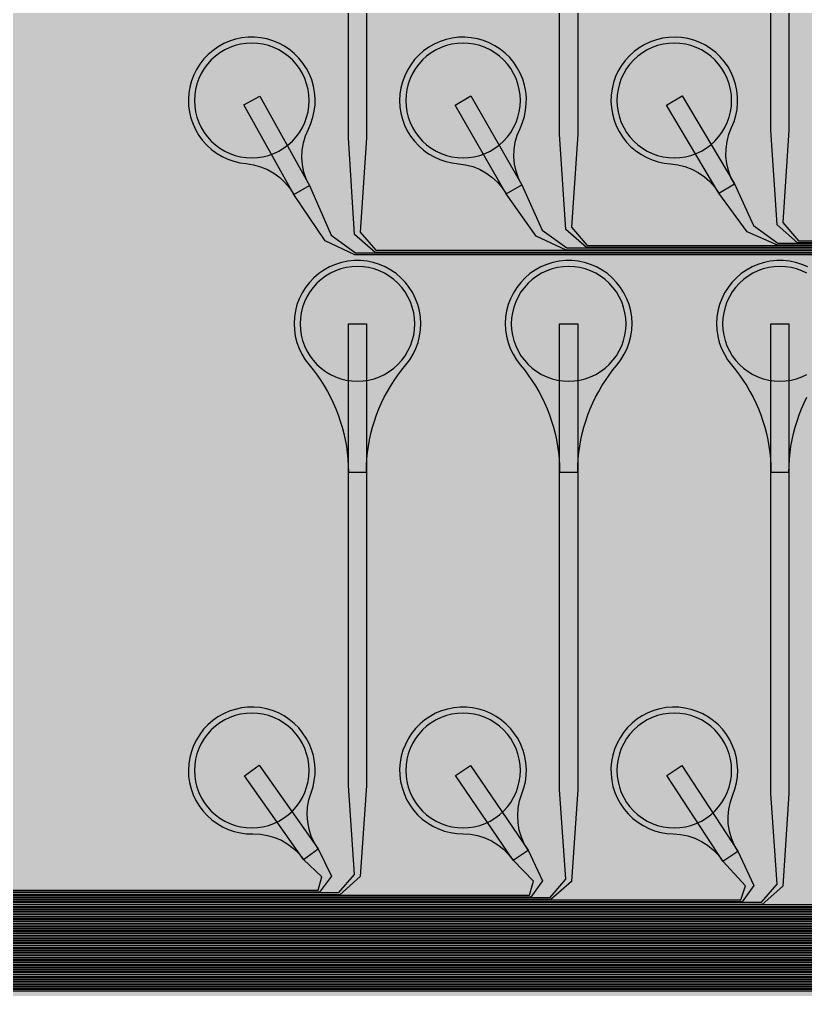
# Model space of a CAD drawing. Header units: metres. Extents: x -7231 to 10969, y -37556 to 1873.
# Drawn here: x 3172 to 4474, y -33144 to -31537 of the extents above; entities that cross this region are included whole.
import ezdxf

# ---------------------------------------------------------------- set-up
doc = ezdxf.new("R2010")
doc.units = ezdxf.units.M
for name, color, linetype in [('Metal1', 4, 'CONTINUOUS'), ('Metal2', 3, 'CONTINUOUS'), ('Polyimide', 7, 'CONTINUOUS'), ('Polyimide_Negative', 5, 'CONTINUOUS')]:
    doc.layers.add(name, color=color, linetype=linetype)

msp = doc.modelspace()

# ---------------------------------------------------------------- hatches: boundary and pattern name
at = {"layer": 'Polyimide'}
msp.add_hatch(color=7, dxfattribs=at).paths.add_polyline_path([(4065.7, -468), (4066.7, -502), (4068.5, -536), (4071.4, -570), (4075.5, -604), (4081, -638), (4088, -672), (4096.5, -706), (4106.6, -740), (4118.3, -774), (4131.6, -808), (4146.5, -842), (4162.9, -876), (4180.7, -910), (4199.8, -944), (4220.2, -978), (4241.7, -1012), (4264.2, -1046), (4287.5, -1080), (4311.5, -1114), (4336, -1148), (4360.9, -1182), (4385.9, -1216), (4410.9, -1250), (4435.7, -1284), (4460.2, -1318), (4484.2, -1352), (4507.5, -1385.9), (4530, -1419.9), (4551.5, -1453.9), (4571.9, -1487.9), (4591.1, -1521.9), (4608.9, -1555.9), (4625.3, -1589.9), (4640.1, -1623.9), (4653.4, -1657.9), (4665.1, -1691.9), (4675.2, -1725.9), (4683.7, -1759.9), (4690.7, -1793.9), (4696.2, -1827.9), (4700.3, -1861.9), (4703.2, -1895.9), (4705.1, -1929.9), (4706.1, -1963.9), (4706.4, -1997.9), (4706.5, -2031.9), (4706.5, -4793), (4710, -4838.4), (4720.2, -4882.7), (4737.1, -4925), (4760.1, -4964.2), (4788.9, -4999.5), (4822.6, -5030), (4860.5, -5055.1), (4901.8, -5074.2), (4901.8, -5074.2), (4970.7, -5105.2), (5034.7, -5145.3), (5092.8, -5193.5), (5143.8, -5249.2), (5186.9, -5311.2), (5221.2, -5378.4), (5246.2, -5449.7), (5261.4, -5523.7), (5266.5, -5599), (5261.4, -5674.3), (5246.2, -5748.3), (5221.2, -5819.6), (5186.9, -5886.8), (5143.8, -5948.8), (5092.8, -6004.5), (5034.7, -6052.7), (4970.7, -6092.8), (4901.8, -6123.8), (4860.5, -6142.9), (4822.6, -6168), (4788.9, -6198.5), (4760.1, -6233.8), (4737.1, -6273), (4720.2, -6315.3), (4710, -6359.6), (4706.5, -6405), (4706.5, -9221.5), (4710, -9266.9), (4720.2, -9311.2), (4737.1, -9353.5), (4760.1, -9392.7), (4788.9, -9428), (4822.6, -9458.5), (4860.5, -9483.6), (4901.8, -9502.7), (4970.7, -9533.7), (5034.7, -9573.8), (5092.8, -9622), (5143.8, -9677.7), (5186.9, -9739.7), (5221.2, -9806.9), (5246.2, -9878.2), (5261.4, -9952.2), (5266.5, -10027.5), (5261.4, -10102.8), (5246.2, -10176.8), (5221.2, -10248.1), (5186.9, -10315.3), (5143.8, -10377.3), (5092.8, -10433), (5034.7, -10481.2), (4970.7, -10521.3), (4901.8, -10552.3), (4860.5, -10571.4), (4822.6, -10596.5), (4788.9, -10627), (4760.1, -10662.3), (4737.1, -10701.5), (4720.2, -10743.8), (4710, -10788.1), (4706.5, -10833.5), (4706.5, -13650), (4710, -13695.4), (4720.2, -13739.7), (4737.1, -13782), (4760.1, -13821.2), (4788.9, -13856.5), (4822.6, -13887), (4860.5, -13912.1), (4901.8, -13931.2), (4970.7, -13962.2), (5034.7, -14002.2), (5092.8, -14050.5), (5143.8, -14106.2), (5186.9, -14168.2), (5221.2, -14235.4), (5246.2, -14306.7), (5261.4, -14380.7), (5266.5, -14456), (5261.4, -14531.3), (5246.2, -14605.3), (5221.2, -14676.5), (5186.9, -14743.8), (5143.8, -14805.8), (5092.8, -14861.5), (5034.7, -14909.7), (4970.7, -14949.8), (4901.8, -14980.8), (4860.5, -14999.9), (4822.6, -15025), (4788.9, -15055.5), (4760.1, -15090.8), (4737.1, -15130), (4720.2, -15172.3), (4710, -15216.6), (4706.5, -15262), (4706.5, -15456), (4720.9, -15750), (4764.1, -16041.3), (4835.7, -16326.8), (4934.9, -16604), (5060.7, -16870.2), (5212.1, -17122.7), (5387.5, -17359.2), (5585.2, -17577.3), (5803.3, -17775), (6039.8, -17950.4), (6292.3, -18101.8), (6558.4, -18227.6), (6835.6, -18326.8), (7121.2, -18398.3), (7412.4, -18441.5), (7706.5, -18456), (9969, -18456), (10047.4, -18459.8), (10125.1, -18471.4), (10201.2, -18490.4), (10275.2, -18516.9), (10346.1, -18550.5), (10413.5, -18590.8), (10476.5, -18637.6), (10534.7, -18690.3), (10587.4, -18748.5), (10634.2, -18811.5), (10674.5, -18878.9), (10708.1, -18949.8), (10734.6, -19023.8), (10753.6, -19099.9), (10765.2, -19177.6), (10769, -19256), (10769, -20895.8), (10730.2, -20951.4), (10694.6, -21009.1), (10662.2, -21068.6), (10633.2, -21129.9), (10607.6, -21192.7), (10585.5, -21256.7), (10566.9, -21322), (10552, -21388.1), (10540.8, -21455), (10533.4, -21522.3), (10529.6, -21590), (10529.6, -21657.8), (10533.4, -21725.5), (10540.8, -21792.9), (10552, -21859.7), (10566.9, -21925.9), (10585.5, -21991.1), (10607.6, -22055.2), (10633.2, -22117.9), (10662.2, -22179.2), (10694.6, -22238.7), (10730.2, -22296.4), (10769, -22352), (10769, -32454.2), (10728.7, -32510.5), (10691.7, -32568.9), (10658, -32629.3), (10627.8, -32691.6), (10601.2, -32755.4), (10578.2, -32820.7), (10558.9, -32887.1), (10543.4, -32954.5), (10531.8, -33022.7), (10524, -33091.4), (10520.1, -33160.5), (10520.1, -33229.7), (10524, -33298.8), (10531.8, -33367.5), (10543.4, -33435.7), (10558.9, -33503.1), (10578.2, -33569.5), (10601.2, -33634.8), (10627.8, -33698.6), (10658, -33760.8), (10691.7, -33821.3), (10728.7, -33879.7), (10769, -33936), (10769, -36556), (10765.2, -36634.4), (10753.6, -36712.1), (10734.6, -36788.2), (10708.1, -36862.1), (10674.5, -36933.1), (10634.2, -37000.5), (10587.4, -37063.5), (10534.7, -37121.7), (10476.5, -37174.4), (10413.5, -37221.2), (10346.1, -37261.5), (10275.2, -37295.1), (10201.2, -37321.6), (10125.1, -37340.6), (10047.4, -37352.1), (9969, -37356), (-6231, -37356), (-6309.4, -37352.1), (-6387.1, -37340.6), (-6463.2, -37321.6), (-6537.2, -37295.1), (-6608.1, -37261.5), (-6675.5, -37221.2), (-6738.5, -37174.4), (-6796.7, -37121.7), (-6849.4, -37063.5), (-6896.2, -37000.5), (-6936.5, -36933.1), (-6970.1, -36862.1), (-6996.6, -36788.2), (-7015.6, -36712.1), (-7027.2, -36634.4), (-7031, -36556), (-7031, -33936), (-6990.7, -33879.8), (-6953.7, -33821.3), (-6920, -33760.9), (-6889.8, -33698.6), (-6863.2, -33634.8), (-6840.2, -33569.5), (-6820.9, -33503.1), (-6805.4, -33435.7), (-6793.7, -33367.5), (-6785.9, -33298.8), (-6782, -33229.7), (-6782, -33160.5), (-6785.9, -33091.4), (-6793.7, -33022.7), (-6805.4, -32954.5), (-6820.9, -32887.1), (-6840.2, -32820.6), (-6863.2, -32755.4), (-6889.8, -32691.5), (-6920, -32629.3), (-6953.7, -32568.9), (-6990.7, -32510.4), (-7031, -32454.2), (-7031, -22364.8), (-6990.7, -22308.6), (-6953.7, -22250.1), (-6920, -22189.7), (-6889.8, -22127.5), (-6863.2, -22063.6), (-6840.2, -21998.4), (-6820.9, -21931.9), (-6805.4, -21864.5), (-6793.7, -21796.3), (-6785.9, -21727.6), (-6782, -21658.5), (-6782, -21589.3), (-6785.9, -21520.3), (-6793.7, -21451.5), (-6805.4, -21383.3), (-6820.9, -21315.9), (-6840.2, -21249.5), (-6863.2, -21184.2), (-6889.8, -21120.4), (-6920, -21058.1), (-6953.7, -20997.7), (-6990.7, -20939.3), (-7031, -20883), (-7031, -19256), (-7027.2, -19177.6), (-7015.6, -19099.9), (-6996.6, -19023.8), (-6970.1, -18949.8), (-6936.5, -18878.9), (-6896.2, -18811.5), (-6849.4, -18748.5), (-6796.7, -18690.3), (-6738.5, -18637.6), (-6675.5, -18590.8), (-6608.1, -18550.5), (-6537.2, -18516.9), (-6463.2, -18490.4), (-6387.1, -18471.4), (-6309.4, -18459.8), (-6231, -18456), (-3968.5, -18456), (-3674.4, -18441.5), (-3383.2, -18398.3), (-3097.6, -18326.8), (-2820.4, -18227.6), (-2554.3, -18101.8), (-2301.8, -17950.4), (-2065.3, -17775), (-1847.2, -17577.3), (-1649.5, -17359.2), (-1474.1, -17122.7), (-1322.7, -16870.2), (-1196.9, -16604), (-1097.7, -16326.8), (-1026.1, -16041.3), (-982.9, -15750), (-968.5, -15456), (-968.5, -15262), (-972, -15216.6), (-982.2, -15172.3), (-999.1, -15130), (-1022.1, -15090.8), (-1050.9, -15055.5), (-1084.6, -15025), (-1122.5, -14999.9), (-1163.8, -14980.8), (-1232.7, -14949.8), (-1296.7, -14909.7), (-1354.8, -14861.5), (-1405.8, -14805.8), (-1448.9, -14743.8), (-1483.2, -14676.5), (-1508.2, -14605.3), (-1523.4, -14531.3), (-1528.5, -14456), (-1523.4, -14380.7), (-1508.2, -14306.7), (-1483.2, -14235.4), (-1448.9, -14168.2), (-1405.8, -14106.2), (-1354.8, -14050.5), (-1296.7, -14002.2), (-1232.7, -13962.2), (-1163.8, -13931.2), (-1122.5, -13912.1), (-1084.6, -13887), (-1050.9, -13856.5), (-1022.1, -13821.2), (-999.1, -13782), (-982.2, -13739.7), (-972, -13695.4), (-968.5, -13650), (-968.5, -12309.6), (-972, -12264.3), (-982.2, -12219.9), (-999.1, -12177.7), (-1022.1, -12138.5), (-1050.9, -12103.2), (-1084.6, -12072.6), (-1122.5, -12047.5), (-1163.8, -12028.5), (-1232.7, -11997.4), (-1296.7, -11957.4), (-1354.8, -11909.1), (-1405.8, -11853.5), (-1448.9, -11791.5), (-1483.2, -11724.2), (-1508.2, -11653), (-1523.4, -11579), (-1528.5, -11503.7), (-1523.4, -11428.3), (-1508.2, -11354.4), (-1483.2, -11283.1), (-1448.9, -11215.9), (-1405.8, -11153.8), (-1354.8, -11098.2), (-1296.7, -11049.9), (-1232.7, -11009.9), (-1163.8, -10978.8), (-1122.5, -10959.8), (-1084.6, -10934.7), (-1050.9, -10904.1), (-1022.1, -10868.9), (-999.1, -10829.6), (-982.2, -10787.4), (-972, -10743), (-968.5, -10697.7), (-968.5, -9357.3), (-972, -9311.9), (-982.2, -9267.6), (-999.1, -9225.4), (-1022.1, -9186.1), (-1050.9, -9150.8), (-1084.6, -9120.3), (-1122.5, -9095.2), (-1163.8, -9076.2), (-1163.8, -9076.2), (-1232.7, -9045.1), (-1296.7, -9005.1), (-1354.8, -8956.8), (-1405.8, -8901.1), (-1448.9, -8839.1), (-1483.2, -8771.9), (-1508.2, -8700.6), (-1523.4, -8626.7), (-1528.5, -8551.3), (-1523.4, -8476), (-1508.2, -8402), (-1483.2, -8330.8), (-1448.9, -8263.5), (-1405.8, -8201.5), (-1354.8, -8145.9), (-1296.7, -8097.6), (-1232.7, -8057.6), (-1163.8, -8026.5), (-1163.8, -8026.5), (-1122.5, -8007.4), (-1084.6, -7982.4), (-1050.9, -7951.8), (-1022.1, -7916.5), (-999.1, -7877.3), (-982.2, -7835), (-972, -7790.7), (-968.5, -7745.4), (-968.5, -6405), (-972, -6359.6), (-982.2, -6315.3), (-999.1, -6273), (-1022.1, -6233.8), (-1050.9, -6198.5), (-1084.6, -6168), (-1122.5, -6142.9), (-1163.8, -6123.8), (-1163.8, -6123.8), (-1232.7, -6092.8), (-1296.7, -6052.7), (-1354.8, -6004.5), (-1405.8, -5948.8), (-1448.9, -5886.8), (-1483.2, -5819.6), (-1508.2, -5748.3), (-1523.4, -5674.3), (-1528.5, -5599), (-1523.4, -5523.7), (-1508.2, -5449.7), (-1483.2, -5378.4), (-1448.9, -5311.2), (-1405.8, -5249.2), (-1354.8, -5193.5), (-1296.7, -5145.3), (-1232.7, -5105.2), (-1163.8, -5074.2), (-1163.8, -5074.2), (-1122.5, -5055.1), (-1084.6, -5030), (-1050.9, -4999.5), (-1022.1, -4964.2), (-999.1, -4925), (-982.2, -4882.7), (-972, -4838.4), (-968.5, -4793), (-968.5, -2031.9), (-968.4, -1997.9), (-968.1, -1963.9), (-967.1, -1929.9), (-965.2, -1895.9), (-962.2, -1861.9), (-958, -1827.9), (-952.4, -1793.9), (-945.3, -1759.9), (-936.6, -1725.9), (-926.4, -1691.9), (-914.4, -1657.9), (-900.9, -1623.9), (-885.7, -1589.9), (-869.1, -1555.9), (-850.9, -1521.9), (-831.4, -1487.9), (-810.6, -1453.9), (-788.7, -1419.9), (-765.8, -1385.9), (-742.1, -1352), (-717.6, -1318), (-692.7, -1284), (-667.4, -1250), (-641.9, -1216), (-616.4, -1182), (-591.1, -1148), (-566.1, -1114), (-541.7, -1080), (-517.9, -1046), (-495, -1012), (-473.1, -978), (-452.4, -944), (-432.8, -910), (-414.7, -876), (-398, -842), (-382.9, -808), (-369.3, -774), (-357.4, -740), (-347.1, -706), (-338.4, -672), (-331.3, -638), (-325.7, -604), (-321.5, -570), (-318.6, -536), (-316.7, -502), (-315.7, -468), (-315.3, -434), (-315.2, -400), (-315.2, 401), (-315.2, 451), (-315.2, 1644), (-270.2, 1644), (-270, 1637.1), (-269.4, 1630.3), (-268.2, 1623.5), (-266.7, 1616.8), (-264.7, 1610.2), (-262.3, 1603.8), (-259.4, 1597.6), (-256.2, 1591.5), (-252.6, 1585.7), (-248.6, 1580.1), (-244.2, 1574.8), (-239.5, 1569.8), (-234.5, 1565.1), (-229.2, 1560.7), (-223.6, 1556.7), (-217.8, 1553.1), (-211.7, 1549.8), (-205.4, 1547), (-199, 1544.6), (-192.4, 1542.6), (-185.7, 1541), (-179, 1539.9), (-172.1, 1539.2), (-165.2, 1539), (-158.4, 1539.2), (-151.5, 1539.9), (-144.8, 1541), (-138.1, 1542.6), (-131.5, 1544.6), (-125.1, 1547), (-118.8, 1549.8), (-112.8, 1553.1), (-106.9, 1556.7), (-101.3, 1560.7), (-96, 1565.1), (-91, 1569.8), (-86.3, 1574.8), (-81.9, 1580.1), (-77.9, 1585.7), (-74.3, 1591.5), (-71.1, 1597.6), (-68.2, 1603.8), (-65.8, 1610.2), (-63.8, 1616.8), (-62.3, 1623.5), (-61.1, 1630.3), (-60.5, 1637.1), (-60.2, 1644), (1853, 1644), (1853, 1573), (3815.2, 1573), (3815.5, 1579.5), (3816.1, 1586.1), (3817.2, 1592.5), (3818.7, 1598.9), (3820.6, 1605.1), (3822.9, 1611.3), (3825.6, 1617.2), (3828.6, 1623), (3832.1, 1628.6), (3835.9, 1633.9), (3840.1, 1638.9), (3844.5, 1643.7), (3849.3, 1648.2), (3854.4, 1652.3), (3859.7, 1656.1), (3865.2, 1659.6), (3871, 1662.7), (3877, 1665.4), (3883.1, 1667.7), (3889.4, 1669.6), (3895.7, 1671.1), (3902.2, 1672.1), (3908.7, 1672.8), (3915.2, 1673), (3921.8, 1672.8), (3928.3, 1672.1), (3934.8, 1671.1), (3941.1, 1669.6), (3947.4, 1667.7), (3953.5, 1665.4), (3959.5, 1662.7), (3965.2, 1659.6), (3970.8, 1656.1), (3976.1, 1652.3), (3981.2, 1648.2), (3986, 1643.7), (3990.4, 1638.9), (3994.6, 1633.9), (3998.4, 1628.6), (4001.9, 1623), (4004.9, 1617.2), (4007.6, 1611.3), (4009.9, 1605.1), (4011.8, 1598.9), (4013.3, 1592.5), (4014.4, 1586.1), (4015, 1579.5), (4015.2, 1573), (4065.2, 1573), (4065.2, 451), (4065.2, 401), (4065.2, -400), (4065.3, -434), (4065.7, -468)])

# ---------------------------------------------------------------- linework, layer by layer
at = {"layer": 'Metal1'}
for points in [[(2216.8, -19211.9), (2216.8, -33114.3), (2245.7, -33143.2), (9362.8, -33143.2), (9391.8, -33114.3), (9391.8, -31919.7), (9362.8, -31890.8), (5160.8, -31890.8), (5126.9, -31860.9), (5116.5, -31707.3), (5116.5, -30931), (5146.5, -30931), (5146.5, -31707.3), (5136.1, -31857.1), (5162.2, -31887.2), (9364.2, -31887.2), (9395.3, -31918.3), (9395.3, -33115.7), (9364.2, -33146.8), (2244.3, -33146.8), (2213.2, -33115.7), (2213.2, -19211.9)], [(2224.8, -19211.9), (2224.8, -33106.3), (2253.7, -33135.3), (9354.8, -33135.3), (9383.8, -33106.3), (9383.8, -31927.7), (9354.8, -31898.8), (4810.8, -31898.8), (4776.9, -31868.9), (4766.5, -31713.7), (4766.5, -30931), (4796.5, -30931), (4796.5, -31713.7), (4786.1, -31865.1), (4812.2, -31895.2), (9356.2, -31895.2), (9387.2, -31926.3), (9387.2, -33107.7), (9356.2, -33138.8), (2252.3, -33138.8), (2221.2, -33107.7), (2221.2, -19211.9)], [(2232.8, -19211.9), (2232.8, -33098.3), (2261.7, -33127.3), (9346.8, -33127.3), (9375.8, -33098.3), (9375.8, -31935.7), (9346.8, -31906.7), (4460.8, -31906.7), (4426.9, -31876.9), (4416.5, -31720.1), (4416.5, -30931), (4446.5, -30931), (4446.5, -31720.1), (4436.1, -31873.1), (4462.2, -31903.2), (9348.2, -31903.2), (9379.3, -31934.3), (9379.3, -33099.7), (9348.2, -33130.8), (2260.3, -33130.8), (2229.2, -33099.7), (2229.2, -19211.9)], [(2240.8, -19211.9), (2240.8, -33090.3), (2269.7, -33119.2), (9338.8, -33119.2), (9367.8, -33090.3), (9367.8, -31943.7), (9338.8, -31914.7), (4110.8, -31914.7), (4076.9, -31884.9), (4066.5, -31726.5), (4066.5, -30931), (4096.5, -30931), (4096.5, -31726.5), (4086.1, -31881.1), (4112.2, -31911.2), (9340.2, -31911.2), (9371.2, -31942.3), (9371.2, -33091.7), (9340.2, -33122.8), (2268.3, -33122.8), (2237.2, -33091.7), (2237.2, -19211.9)], [(2248.8, -19211.9), (2248.8, -33082.3), (2277.7, -33111.3), (9330.8, -33111.3), (9359.8, -33082.3), (9359.8, -31951.7), (9330.8, -31922.8), (3760.8, -31922.8), (3726.9, -31892.9), (3716.5, -31732.9), (3716.5, -30931), (3746.5, -30931), (3746.5, -31732.9), (3736.1, -31889.1), (3762.2, -31919.2), (9332.2, -31919.2), (9363.3, -31950.3), (9363.3, -33083.7), (9332.2, -33114.8), (2276.3, -33114.8), (2245.2, -33083.7), (2245.2, -19211.9)], [(2256.8, -19211.9), (2256.8, -33074.3), (2285.7, -33103.3), (8950.8, -33103.3), (8977.1, -33073.2), (8966.5, -32902.1), (8966.5, -32041), (8996.5, -32041), (8996.5, -32902.1), (8985.9, -33076.8), (8952.2, -33106.8), (2284.3, -33106.8), (2253.2, -33075.7), (2253.2, -19211.9)], [(2264.8, -19211.9), (2264.8, -33066.3), (2293.7, -33095.2), (8600.8, -33095.2), (8627.1, -33065.2), (8616.5, -32895.7), (8616.5, -32041), (8646.5, -32041), (8646.5, -32895.7), (8635.9, -33068.8), (8602.2, -33098.8), (2292.3, -33098.8), (2261.2, -33067.7), (2261.2, -19211.9)], [(2272.8, -19211.9), (2272.8, -33058.3), (2301.7, -33087.2), (8250.8, -33087.2), (8277.1, -33057.2), (8266.5, -32889.3), (8266.5, -32041), (8296.5, -32041), (8296.5, -32889.3), (8285.9, -33060.8), (8252.2, -33090.8), (2300.3, -33090.8), (2269.2, -33059.7), (2269.2, -19211.9)], [(2280.8, -19211.9), (2280.8, -33050.3), (2309.7, -33079.2), (7900.8, -33079.2), (7927.1, -33049.2), (7916.5, -32882.9), (7916.5, -32041), (7946.5, -32041), (7946.5, -32882.9), (7935.9, -33052.8), (7902.2, -33082.8), (2308.3, -33082.8), (2277.2, -33051.7), (2277.2, -19211.9)], [(2288.8, -19211.9), (2288.8, -33042.3), (2317.7, -33071.2), (7550.8, -33071.2), (7577.1, -33041.2), (7566.5, -32876.5), (7566.5, -32041), (7596.5, -32041), (7596.5, -32876.5), (7585.9, -33044.8), (7552.2, -33074.8), (2316.3, -33074.8), (2285.2, -33043.7), (2285.2, -19211.9)], [(2296.8, -19211.9), (2296.8, -33034.3), (2325.7, -33063.3), (7200.8, -33063.3), (7227, -33033.2), (7216.5, -32870.1), (7216.5, -32041), (7246.5, -32041), (7246.5, -32870.1), (7236, -33036.8), (7202.2, -33066.8), (2324.3, -33066.8), (2293.2, -33035.7), (2293.2, -19211.9)], [(2304.8, -19211.9), (2304.8, -33026.3), (2333.7, -33055.2), (6850.8, -33055.2), (6877, -33025.1), (6866.5, -32863.7), (6866.5, -32041), (6896.5, -32041), (6896.5, -32863.7), (6886, -33028.9), (6852.2, -33058.8), (2332.3, -33058.8), (2301.2, -33027.7), (2301.2, -19211.9)], [(2312.8, -19211.9), (2312.8, -33018.3), (2341.7, -33047.2), (6500.8, -33047.2), (6527, -33017.1), (6516.5, -32857.3), (6516.5, -32041), (6546.5, -32041), (6546.5, -32857.3), (6536, -33020.9), (6502.2, -33050.8), (2340.3, -33050.8), (2309.2, -33019.7), (2309.2, -19211.9)], [(2320.8, -19211.9), (2320.8, -33010.3), (2349.7, -33039.3), (6150.8, -33039.3), (6177, -33009.1), (6166.5, -32850.9), (6166.5, -32041), (6196.5, -32041), (6196.5, -32850.9), (6186, -33012.9), (6152.2, -33042.8), (2348.3, -33042.8), (2317.2, -33011.7), (2317.2, -19211.9)], [(2328.8, -19211.9), (2328.8, -33002.3), (2357.7, -33031.2), (5800.8, -33031.2), (5827, -33001.1), (5816.5, -32844.5), (5816.5, -32041), (5846.5, -32041), (5846.5, -32844.5), (5836, -33004.9), (5802.2, -33034.8), (2356.3, -33034.8), (2325.2, -33003.7), (2325.2, -19211.9)], [(2336.8, -19211.9), (2336.8, -32994.3), (2365.7, -33023.2), (5450.8, -33023.2), (5476.9, -32993.1), (5466.5, -32838.1), (5466.5, -32041), (5496.5, -32041), (5496.5, -32838.1), (5486.1, -32996.9), (5452.2, -33026.8), (2364.3, -33026.8), (2333.2, -32995.7), (2333.2, -19211.9)], [(2344.8, -19211.9), (2344.8, -32986.3), (2373.7, -33015.2), (5100.8, -33015.2), (5126.9, -32985.1), (5116.5, -32831.7), (5116.5, -32041), (5146.5, -32041), (5146.5, -32831.7), (5136.1, -32988.9), (5102.2, -33018.8), (2372.3, -33018.8), (2341.2, -32987.7), (2341.2, -19211.9)], [(2352.8, -19211.9), (2352.8, -32978.3), (2381.7, -33007.2), (4750.8, -33007.2), (4776.9, -32977.1), (4766.5, -32825.3), (4766.5, -32041), (4796.5, -32041), (4796.5, -32825.3), (4786.1, -32980.9), (4752.2, -33010.8), (2380.3, -33010.8), (2349.2, -32979.7), (2349.2, -19211.9)], [(2360.8, -19211.9), (2360.8, -32970.3), (2389.7, -32999.3), (4400.8, -32999.3), (4426.9, -32969.1), (4416.5, -32818.9), (4416.5, -32041), (4446.5, -32041), (4446.5, -32818.9), (4436.1, -32972.9), (4402.2, -33002.8), (2388.3, -33002.8), (2357.2, -32971.7), (2357.2, -19211.9)], [(2368.8, -19211.9), (2368.8, -32962.3), (2397.7, -32991.2), (4050.8, -32991.2), (4076.8, -32961.1), (4066.5, -32812.5), (4066.5, -32041), (4096.5, -32041), (4096.5, -32812.5), (4086.2, -32964.9), (4052.2, -32994.8), (2396.3, -32994.8), (2365.2, -32963.7), (2365.2, -19211.9)], [(2376.8, -19211.9), (2376.8, -32954.3), (2405.7, -32983.2), (3700.8, -32983.2), (3726.8, -32953.1), (3716.5, -32806.1), (3716.5, -32041), (3746.5, -32041), (3746.5, -32806.1), (3736.2, -32956.9), (3702.2, -32986.8), (2404.3, -32986.8), (2373.2, -32955.7), (2373.2, -19211.9)], [(4477.6, -31946.7), (4467.9, -31942.5), (4457.7, -31939.3), (4447.4, -31937.2), (4436.8, -31936.1), (4426.2, -31936.1), (4415.6, -31937.2), (4405.3, -31939.3), (4395.1, -31942.5), (4385.4, -31946.7), (4376.1, -31951.8), (4367.4, -31957.8), (4359.3, -31964.7), (4352, -31972.4), (4345.5, -31980.8), (4339.9, -31989.8), (4335.2, -31999.3), (4331.4, -32009.2), (4328.7, -32019.4), (4327.1, -32029.9), (4326.5, -32040.5), (4327, -32051.1), (4328.5, -32061.6), (4331.1, -32071.9), (4334.8, -32081.8), (4339.4, -32091.4), (4344.9, -32100.4), (4351.4, -32108.9), (4358.1, -32117.2), (4364.6, -32125.8), (4370.7, -32134.6), (4376.4, -32143.6), (4381.8, -32152.9), (4386.9, -32162.4), (4391.5, -32172.1), (4395.8, -32181.9), (4399.7, -32191.9), (4403.2, -32202.1), (4406.3, -32212.4), (4409, -32222.7), (4411.3, -32233.2), (4413.2, -32243.8), (4414.6, -32254.4), (4415.7, -32265.1), (4416.3, -32275.8), (4416.5, -32286.6), (4446.5, -32286.6), (4446.5, -32286.6), (4446.7, -32275.8), (4447.3, -32265.1), (4448.4, -32254.4), (4449.8, -32243.8), (4451.7, -32233.2), (4454, -32222.7), (4456.7, -32212.4), (4459.8, -32202.1), (4463.3, -32191.9), (4467.2, -32181.9), (4471.5, -32172.1), (4476.1, -32162.4)]]:
    msp.add_lwpolyline(points, dxfattribs=at)
for points in [[(3746.5, -32286.6), (3746.7, -32275.8), (3747.3, -32265.1), (3748.4, -32254.4), (3749.8, -32243.8), (3751.7, -32233.2), (3754, -32222.7), (3756.7, -32212.4), (3759.8, -32202.1), (3763.3, -32191.9), (3767.2, -32181.9), (3771.5, -32172.1), (3776.1, -32162.4), (3781.2, -32152.9), (3786.6, -32143.6), (3792.3, -32134.6), (3798.4, -32125.8), (3804.9, -32117.2), (3811.6, -32108.9), (3818.1, -32100.4), (3823.6, -32091.4), (3828.2, -32081.8), (3831.9, -32071.9), (3834.5, -32061.6), (3836, -32051.1), (3836.5, -32040.5), (3835.9, -32029.9), (3834.3, -32019.4), (3831.6, -32009.2), (3827.8, -31999.3), (3823.1, -31989.8), (3817.5, -31980.8), (3811, -31972.4), (3803.7, -31964.7), (3795.6, -31957.8), (3786.9, -31951.8), (3777.6, -31946.7), (3767.9, -31942.5), (3757.7, -31939.3), (3747.4, -31937.2), (3736.8, -31936.1), (3726.2, -31936.1), (3715.6, -31937.2), (3705.3, -31939.3), (3695.1, -31942.5), (3685.4, -31946.7), (3676.1, -31951.8), (3667.4, -31957.8), (3659.3, -31964.7), (3652, -31972.4), (3645.5, -31980.8), (3639.9, -31989.8), (3635.2, -31999.3), (3631.4, -32009.2), (3628.7, -32019.4), (3627.1, -32029.9), (3626.5, -32040.5), (3627, -32051.1), (3628.5, -32061.6), (3631.1, -32071.9), (3634.8, -32081.8), (3639.4, -32091.4), (3644.9, -32100.4), (3651.4, -32108.9), (3658.1, -32117.2), (3664.6, -32125.8), (3670.7, -32134.6), (3676.4, -32143.6), (3681.8, -32152.9), (3686.9, -32162.4), (3691.5, -32172.1), (3695.8, -32181.9), (3699.7, -32191.9), (3703.2, -32202.1), (3706.3, -32212.4), (3709, -32222.7), (3711.3, -32233.2), (3713.2, -32243.8), (3714.6, -32254.4), (3715.7, -32265.1), (3716.3, -32275.8), (3716.5, -32286.6), (3746.5, -32286.6)], [(4096.5, -32286.6), (4096.7, -32275.8), (4097.3, -32265.1), (4098.4, -32254.4), (4099.8, -32243.8), (4101.7, -32233.2), (4104, -32222.7), (4106.7, -32212.4), (4109.8, -32202.1), (4113.3, -32191.9), (4117.2, -32181.9), (4121.5, -32172.1), (4126.1, -32162.4), (4131.2, -32152.9), (4136.6, -32143.6), (4142.3, -32134.6), (4148.4, -32125.8), (4154.9, -32117.2), (4161.6, -32108.9), (4168.1, -32100.4), (4173.6, -32091.4), (4178.2, -32081.8), (4181.9, -32071.9), (4184.5, -32061.6), (4186, -32051.1), (4186.5, -32040.5), (4185.9, -32029.9), (4184.3, -32019.4), (4181.6, -32009.2), (4177.8, -31999.3), (4173.1, -31989.8), (4167.5, -31980.8), (4161, -31972.4), (4153.7, -31964.7), (4145.6, -31957.8), (4136.9, -31951.8), (4127.6, -31946.7), (4117.9, -31942.5), (4107.7, -31939.3), (4097.4, -31937.2), (4086.8, -31936.1), (4076.2, -31936.1), (4065.6, -31937.2), (4055.3, -31939.3), (4045.1, -31942.5), (4035.4, -31946.7), (4026.1, -31951.8), (4017.4, -31957.8), (4009.3, -31964.7), (4002, -31972.4), (3995.5, -31980.8), (3989.9, -31989.8), (3985.2, -31999.3), (3981.4, -32009.2), (3978.7, -32019.4), (3977.1, -32029.9), (3976.5, -32040.5), (3977, -32051.1), (3978.5, -32061.6), (3981.1, -32071.9), (3984.8, -32081.8), (3989.4, -32091.4), (3994.9, -32100.4), (4001.4, -32108.9), (4008.1, -32117.2), (4014.6, -32125.8), (4020.7, -32134.6), (4026.4, -32143.6), (4031.8, -32152.9), (4036.9, -32162.4), (4041.5, -32172.1), (4045.8, -32181.9), (4049.7, -32191.9), (4053.2, -32202.1), (4056.3, -32212.4), (4059, -32222.7), (4061.3, -32233.2), (4063.2, -32243.8), (4064.6, -32254.4), (4065.7, -32265.1), (4066.3, -32275.8), (4066.5, -32286.6), (4096.5, -32286.6)]]:
    msp.add_lwpolyline(points, close=True, dxfattribs=at)
at = {"layer": 'Metal2'}
for points in [[(2220.8, -19211.9), (2220.8, -33110.3), (2249.7, -33139.3), (9358.8, -33139.3), (9387.8, -33110.3), (9387.8, -31923.7), (9358.8, -31894.7), (5127.3, -31894.7), (5076.1, -31873.5), (5034.9, -31822.2), (4943.8, -31679.1), (4969.2, -31662.9), (5060.2, -31806.1), (5087.1, -31861.8), (5128.2, -31891.2), (9360.2, -31891.2), (9391.2, -31922.3), (9391.2, -33111.7), (9360.2, -33142.8), (2248.3, -33142.8), (2217.2, -33111.7), (2217.2, -19211.9)], [(2228.8, -19211.9), (2228.8, -33102.3), (2257.7, -33131.2), (9350.8, -33131.2), (9379.8, -33102.3), (9379.8, -31931.7), (9350.8, -31902.8), (4777.3, -31902.8), (4726.7, -31881), (4682.5, -31823.5), (4593.7, -31678.8), (4619.3, -31663.2), (4708.1, -31807.8), (4737.3, -31869.9), (4778.2, -31899.2), (9352.2, -31899.2), (9383.2, -31930.3), (9383.2, -33103.7), (9352.2, -33134.8), (2256.3, -33134.8), (2225.2, -33103.7), (2225.2, -19211.9)], [(2236.8, -19211.9), (2236.8, -33094.3), (2265.7, -33123.3), (9342.8, -33123.3), (9371.8, -33094.3), (9371.8, -31939.7), (9342.8, -31910.8), (4427.2, -31910.8), (4377.3, -31888.4), (4330.2, -31824.6), (4243.6, -31678.7), (4269.4, -31663.3), (4356, -31809.3), (4387.6, -31878), (4428.2, -31907.2), (9344.2, -31907.2), (9375.2, -31938.3), (9375.2, -33095.7), (9344.2, -33126.8), (2264.3, -33126.8), (2233.2, -33095.7), (2233.2, -19211.9)], [(2244.8, -19211.9), (2244.8, -33086.3), (2273.7, -33115.3), (9334.8, -33115.3), (9363.8, -33086.3), (9363.8, -31947.7), (9334.8, -31918.7), (4077.2, -31918.7), (4027.8, -31896), (3978, -31825.6), (3893.5, -31678.5), (3919.5, -31663.5), (4004, -31810.7), (4037.8, -31886), (4078.2, -31915.2), (9336.2, -31915.2), (9367.2, -31946.3), (9367.2, -33087.7), (9336.2, -33118.8), (2272.3, -33118.8), (2241.2, -33087.7), (2241.2, -19211.9)], [(2252.8, -19211.9), (2252.8, -33078.3), (2281.7, -33107.2), (9326.8, -33107.2), (9355.8, -33078.3), (9355.8, -31955.7), (9326.8, -31926.7), (3727.2, -31926.7), (3678.3, -31903.5), (3625.9, -31826.6), (3543.4, -31678.3), (3569.6, -31663.7), (3652.1, -31812), (3688, -31894), (3728.2, -31923.2), (9328.2, -31923.2), (9359.2, -31954.3), (9359.2, -33079.7), (9328.2, -33110.8), (2280.3, -33110.8), (2249.2, -33079.7), (2249.2, -19211.9)], [(2260.8, -19211.9), (2260.8, -33070.3), (2289.7, -33099.2), (8916.8, -33099.2), (8930.8, -33073.2), (8863.9, -32948.3), (8792.8, -32787.1), (8820.2, -32774.9), (8891.4, -32936.2), (8940.4, -33073.9), (8918.7, -33102.8), (2288.3, -33102.8), (2257.2, -33071.7), (2257.2, -19211.9)], [(2268.8, -19211.9), (2268.8, -33062.3), (2297.7, -33091.2), (8566.8, -33091.2), (8580.5, -33065.3), (8514, -32944.3), (8442.8, -32787.2), (8470.2, -32774.8), (8541.3, -32932), (8590.2, -33066), (8568.7, -33094.8), (2296.3, -33094.8), (2265.2, -33063.7), (2265.2, -19211.9)], [(2276.8, -19211.9), (2276.8, -33054.3), (2305.7, -33083.2), (8216.8, -33083.2), (8230.2, -33057.5), (8164.4, -32941.2), (8092.9, -32787.3), (8120.1, -32774.7), (8191.6, -32928.6), (8240, -33058.1), (8218.7, -33086.8), (2304.3, -33086.8), (2273.2, -33055.7), (2273.2, -19211.9)], [(2284.8, -19211.9), (2284.8, -33046.3), (2313.7, -33075.2), (7866.7, -33075.2), (7879.8, -33049.6), (7816, -32940.6), (7743, -32787.5), (7770, -32774.5), (7843.1, -32927.7), (7889.8, -33050.2), (7868.7, -33078.8), (2312.3, -33078.8), (2281.2, -33047.7), (2281.2, -19211.9)], [(2292.8, -19211.9), (2292.8, -33038.3), (2321.7, -33067.2), (7516.7, -33067.2), (7529.4, -33041.8), (7467.7, -32940), (7393, -32787.6), (7420, -32774.4), (7494.7, -32926.8), (7539.6, -33042.3), (7518.7, -33070.8), (2320.3, -33070.8), (2289.2, -33039.7), (2289.2, -19211.9)], [(2300.8, -19211.9), (2300.8, -33030.3), (2329.7, -33059.2), (7166.7, -33059.2), (7178.9, -33034), (7119.5, -32939.3), (7043.1, -32787.8), (7069.9, -32774.2), (7146.3, -32925.8), (7189.5, -33034.4), (7168.7, -33062.8), (2328.3, -33062.8), (2297.2, -33031.7), (2297.2, -19211.9)], [(2308.8, -19211.9), (2308.8, -33022.3), (2337.7, -33051.3), (6816.7, -33051.3), (6828.5, -33026.2), (6771.4, -32938.5), (6693.2, -32787.9), (6719.8, -32774.1), (6798, -32924.7), (6839.3, -33026.6), (6818.7, -33054.8), (2336.3, -33054.8), (2305.2, -33023.7), (2305.2, -19211.9)], [(2316.8, -19211.9), (2316.8, -33014.3), (2345.7, -33043.2), (6466.7, -33043.2), (6478, -33018.4), (6423.3, -32937.7), (6343.3, -32788.1), (6369.7, -32773.9), (6449.8, -32923.6), (6489.2, -33018.7), (6468.7, -33046.8), (2344.3, -33046.8), (2313.2, -33015.7), (2313.2, -19211.9)], [(2324.8, -19211.9), (2324.8, -33006.3), (2353.7, -33035.2), (6116.7, -33035.2), (6127.4, -33010.6), (6075.3, -32936.8), (5993.4, -32788.2), (6019.6, -32773.8), (6101.6, -32922.4), (6139, -33010.8), (6118.7, -33038.8), (2352.3, -33038.8), (2321.2, -33007.7), (2321.2, -19211.9)], [(2332.8, -19211.9), (2332.8, -32998.3), (2361.7, -33027.2), (5766.7, -33027.2), (5776.9, -33002.9), (5727.4, -32935.9), (5643.5, -32788.4), (5669.5, -32773.6), (5753.5, -32921.1), (5788.9, -33003), (5768.7, -33030.8), (2360.3, -33030.8), (2329.2, -32999.7), (2329.2, -19211.9)], [(2340.8, -19211.9), (2340.8, -32990.3), (2369.7, -33019.2), (5416.7, -33019.2), (5426.3, -32995.2), (5379.6, -32934.9), (5293.6, -32788.6), (5319.4, -32773.4), (5405.5, -32919.7), (5438.7, -32995.1), (5418.7, -33022.8), (2368.3, -33022.8), (2337.2, -32991.7), (2337.2, -19211.9)], [(2348.8, -19211.9), (2348.8, -32982.3), (2377.7, -33011.2), (5066.7, -33011.2), (5075.6, -32987.5), (5031.9, -32933.8), (4943.7, -32788.8), (4969.3, -32773.2), (5057.5, -32918.2), (5088.6, -32987.3), (5068.7, -33014.8), (2376.3, -33014.8), (2345.2, -32983.7), (2345.2, -19211.9)], [(2356.7, -19211.9), (2356.7, -32974.3), (2385.7, -33003.2), (4716.7, -33003.2), (4724.9, -32979.8), (4684.3, -32932.6), (4593.8, -32789), (4619.2, -32773), (4709.7, -32916.6), (4738.5, -32979.4), (4718.7, -33006.8), (2384.3, -33006.8), (2353.2, -32975.7), (2353.2, -19211.9)], [(2364.7, -19211.9), (2364.7, -32966.3), (2393.7, -32995.2), (4366.7, -32995.2), (4374.2, -32972.2), (4336.8, -32931.3), (4243.9, -32789.2), (4269.1, -32772.8), (4361.9, -32914.8), (4388.4, -32971.6), (4368.8, -32998.8), (2392.3, -32998.8), (2361.2, -32967.7), (2361.2, -19211.9)], [(2372.7, -19211.9), (2372.7, -32958.3), (2401.7, -32987.3), (4016.7, -32987.3), (4023.4, -32964.6), (3989.4, -32929.8), (3894.1, -32789.4), (3918.9, -32772.6), (4014.2, -32913), (4038.3, -32963.8), (4018.8, -32990.8), (2400.3, -32990.8), (2369.2, -32959.7), (2369.2, -19211.9)], [(2380.7, -19211.9), (2380.7, -32950.3), (2409.7, -32979.2), (3666.6, -32979.2), (3672.5, -32957), (3642.1, -32928.3), (3544.2, -32789.7), (3568.8, -32772.3), (3666.6, -32911), (3688.3, -32956), (3668.8, -32982.8), (2408.3, -32982.8), (2377.2, -32951.7), (2377.2, -19211.9)]]:
    msp.add_lwpolyline(points, dxfattribs=at)
for points in [[(3652.1, -31812), (3646.8, -31801), (3642.9, -31789.5), (3640.5, -31777.6), (3639.5, -31765.4), (3640, -31753.3), (3642, -31741.2), (3645.4, -31729.5), (3650.2, -31718.3), (3654.5, -31708.8), (3657.7, -31698.8), (3660, -31688.6), (3661.3, -31678.2), (3661.4, -31667.7), (3660.6, -31657.3), (3658.7, -31647), (3655.8, -31636.9), (3651.9, -31627.2), (3647.1, -31617.9), (3641.3, -31609.1), (3634.7, -31601), (3627.4, -31593.5), (3619.3, -31586.8), (3610.6, -31581), (3601.3, -31576.1), (3591.6, -31572.1), (3581.6, -31569), (3571.3, -31567.1), (3560.9, -31566.1), (3550.4, -31566.2), (3540, -31567.3), (3529.7, -31569.5), (3519.7, -31572.6), (3510.1, -31576.8), (3501, -31581.9), (3492.4, -31587.9), (3484.4, -31594.7), (3477.1, -31602.2), (3470.7, -31610.5), (3465.1, -31619.4), (3460.4, -31628.7), (3456.7, -31638.5), (3453.9, -31648.6), (3452.2, -31659), (3451.5, -31669.4), (3451.9, -31679.9), (3453.3, -31690.3), (3455.7, -31700.5), (3459.2, -31710.4), (3463.6, -31719.9), (3468.9, -31728.9), (3475.1, -31737.3), (3482.1, -31745.1), (3489.9, -31752.2), (3498.3, -31758.4), (3507.3, -31763.8), (3516.8, -31768.2), (3526.7, -31771.7), (3536.9, -31774.1), (3547.3, -31775.6), (3559.3, -31777.4), (3571, -31780.7), (3582.3, -31785.3), (3592.9, -31791.3), (3602.7, -31798.6), (3611.5, -31807), (3619.3, -31816.3), (3625.9, -31826.6), (3652.1, -31812)], [(4004, -31810.7), (3998.6, -31799.8), (3994.5, -31788.3), (3991.9, -31776.4), (3990.8, -31764.3), (3991.1, -31752.1), (3992.9, -31740.1), (3996.2, -31728.3), (4000.9, -31717.1), (4005, -31707.4), (4008.1, -31697.4), (4010.2, -31687.2), (4011.3, -31676.7), (4011.4, -31666.3), (4010.4, -31655.8), (4008.4, -31645.6), (4005.3, -31635.5), (4001.3, -31625.9), (3996.3, -31616.6), (3990.5, -31607.9), (3983.8, -31599.9), (3976.3, -31592.5), (3968.1, -31586), (3959.3, -31580.3), (3950, -31575.4), (3940.3, -31571.6), (3930.2, -31568.7), (3919.9, -31566.9), (3909.4, -31566), (3899, -31566.3), (3888.6, -31567.5), (3878.3, -31569.8), (3868.4, -31573.2), (3858.8, -31577.4), (3849.7, -31582.7), (3841.2, -31588.8), (3833.4, -31595.7), (3826.2, -31603.3), (3819.9, -31611.7), (3814.4, -31620.6), (3809.8, -31630), (3806.2, -31639.9), (3803.6, -31650), (3802, -31660.4), (3801.5, -31670.9), (3802, -31681.3), (3803.6, -31691.7), (3806.1, -31701.8), (3809.7, -31711.7), (3814.2, -31721.1), (3819.7, -31730.1), (3826, -31738.4), (3833.2, -31746.1), (3841, -31753.1), (3849.5, -31759.2), (3858.6, -31764.4), (3868.1, -31768.7), (3878.1, -31772.1), (3888.3, -31774.4), (3898.7, -31775.7), (3910.8, -31777.4), (3922.5, -31780.5), (3933.9, -31785), (3944.5, -31790.8), (3954.4, -31797.9), (3963.4, -31806.2), (3971.3, -31815.5), (3978, -31825.6), (4004, -31810.7)], [(4356, -31809.3), (4350.4, -31798.5), (4346.2, -31787), (4343.4, -31775.2), (4342.1, -31763.1), (4342.3, -31750.9), (4343.9, -31738.8), (4347, -31727), (4351.5, -31715.7), (4355.5, -31706), (4358.5, -31696), (4360.5, -31685.7), (4361.4, -31675.2), (4361.3, -31664.8), (4360.2, -31654.3), (4358, -31644.1), (4354.8, -31634.1), (4350.6, -31624.5), (4345.5, -31615.3), (4339.5, -31606.7), (4332.7, -31598.8), (4325.1, -31591.5), (4316.9, -31585.1), (4308, -31579.5), (4298.6, -31574.8), (4288.8, -31571.1), (4278.7, -31568.4), (4268.4, -31566.7), (4257.9, -31566), (4247.5, -31566.4), (4237.1, -31567.8), (4226.9, -31570.3), (4217, -31573.7), (4207.5, -31578.1), (4198.5, -31583.5), (4190, -31589.7), (4182.3, -31596.7), (4175.2, -31604.5), (4169, -31612.9), (4163.7, -31621.9), (4159.2, -31631.4), (4155.8, -31641.3), (4153.3, -31651.5), (4151.9, -31661.9), (4151.5, -31672.4), (4152.2, -31682.8), (4153.9, -31693.2), (4156.6, -31703.3), (4160.3, -31713.1), (4165, -31722.5), (4170.6, -31731.3), (4177, -31739.6), (4184.2, -31747.2), (4192.2, -31754), (4200.8, -31760), (4209.9, -31765.1), (4219.6, -31769.3), (4229.5, -31772.5), (4239.8, -31774.7), (4250.2, -31775.8), (4262.3, -31777.3), (4274.1, -31780.2), (4285.5, -31784.6), (4296.3, -31790.3), (4306.3, -31797.2), (4315.3, -31805.4), (4323.4, -31814.5), (4330.2, -31824.6), (4356, -31809.3)], [(3666.6, -32911), (3660.2, -32900.6), (3655.1, -32889.6), (3651.4, -32878), (3649.1, -32866), (3648.3, -32853.8), (3649, -32841.7), (3651.2, -32829.7), (3654.8, -32818), (3658, -32808.1), (3660.1, -32797.8), (3661.3, -32787.4), (3661.4, -32776.9), (3660.5, -32766.5), (3658.5, -32756.2), (3655.5, -32746.1), (3651.6, -32736.4), (3646.7, -32727.2), (3640.8, -32718.5), (3634.2, -32710.4), (3626.8, -32703), (3618.6, -32696.4), (3609.9, -32690.6), (3600.6, -32685.7), (3590.9, -32681.8), (3580.8, -32678.9), (3570.5, -32676.9), (3560.1, -32676.1), (3549.6, -32676.2), (3539.2, -32677.4), (3529, -32679.7), (3519, -32682.9), (3509.4, -32687.1), (3500.3, -32692.3), (3491.7, -32698.4), (3483.8, -32705.2), (3476.6, -32712.8), (3470.2, -32721.1), (3464.7, -32730), (3460.1, -32739.4), (3456.4, -32749.3), (3453.7, -32759.4), (3452.1, -32769.8), (3451.5, -32780.2), (3451.9, -32790.7), (3453.4, -32801.1), (3455.9, -32811.2), (3459.5, -32821.1), (3463.9, -32830.6), (3469.3, -32839.6), (3475.6, -32848), (3482.7, -32855.7), (3490.5, -32862.7), (3499, -32868.8), (3508, -32874.1), (3517.5, -32878.5), (3527.5, -32881.9), (3537.7, -32884.3), (3548, -32885.7), (3558.5, -32886), (3570.7, -32886.5), (3582.7, -32888.5), (3594.4, -32891.9), (3605.6, -32896.7), (3616.1, -32902.9), (3625.8, -32910.3), (3634.5, -32918.8), (3642.1, -32928.3), (3666.6, -32911)], [(4014.2, -32913), (4008, -32902.5), (4003.1, -32891.3), (3999.6, -32879.7), (3997.6, -32867.7), (3997, -32855.5), (3997.9, -32843.4), (4000.2, -32831.4), (4004.1, -32819.8), (4007.4, -32809.9), (4009.8, -32799.7), (4011.2, -32789.3), (4011.5, -32778.8), (4010.7, -32768.4), (4009, -32758.1), (4006.2, -32748), (4002.4, -32738.2), (3997.6, -32728.8), (3992, -32720), (3985.5, -32711.8), (3978.2, -32704.3), (3970.2, -32697.5), (3961.5, -32691.6), (3952.4, -32686.5), (3942.7, -32682.4), (3932.7, -32679.3), (3922.4, -32677.2), (3912, -32676.1), (3901.5, -32676.1), (3891.1, -32677.1), (3880.8, -32679.2), (3870.8, -32682.3), (3861.1, -32686.3), (3851.9, -32691.3), (3843.3, -32697.2), (3835.2, -32703.9), (3827.9, -32711.4), (3821.3, -32719.6), (3815.6, -32728.4), (3810.9, -32737.7), (3807, -32747.4), (3804.2, -32757.5), (3802.3, -32767.8), (3801.5, -32778.3), (3801.8, -32788.8), (3803.1, -32799.2), (3805.4, -32809.4), (3808.7, -32819.3), (3813, -32828.9), (3818.3, -32837.9), (3824.4, -32846.5), (3831.3, -32854.3), (3839, -32861.4), (3847.4, -32867.8), (3856.3, -32873.2), (3865.8, -32877.8), (3875.6, -32881.4), (3885.8, -32883.9), (3896.1, -32885.5), (3906.6, -32886), (3918.8, -32886.7), (3930.7, -32888.9), (3942.4, -32892.6), (3953.5, -32897.6), (3963.9, -32904), (3973.4, -32911.5), (3982, -32920.2), (3989.4, -32929.8), (4014.2, -32913)], [(4361.9, -32914.8), (4355.9, -32904.3), (4351.2, -32893), (4347.9, -32881.3), (4346, -32869.2), (4345.7, -32857.1), (4346.8, -32844.9), (4349.4, -32833), (4353.4, -32821.5), (4356.9, -32811.7), (4359.5, -32801.5), (4361, -32791.1), (4361.5, -32780.7), (4360.9, -32770.2), (4359.3, -32759.8), (4356.7, -32749.7), (4353.1, -32739.9), (4348.5, -32730.4), (4343, -32721.5), (4336.7, -32713.2), (4329.5, -32705.5), (4321.6, -32698.6), (4313.1, -32692.6), (4304, -32687.4), (4294.4, -32683.1), (4284.5, -32679.8), (4274.2, -32677.5), (4263.8, -32676.3), (4253.4, -32676), (4242.9, -32676.9), (4232.6, -32678.8), (4222.5, -32681.6), (4212.8, -32685.5), (4203.5, -32690.4), (4194.7, -32696.1), (4186.6, -32702.7), (4179.1, -32710), (4172.4, -32718.1), (4166.6, -32726.8), (4161.6, -32736), (4157.6, -32745.7), (4154.6, -32755.7), (4152.6, -32766), (4151.6, -32776.5), (4151.7, -32786.9), (4152.8, -32797.4), (4154.9, -32807.6), (4158.1, -32817.6), (4162.2, -32827.2), (4167.3, -32836.4), (4173.3, -32845), (4180.1, -32853), (4187.6, -32860.3), (4195.9, -32866.7), (4204.7, -32872.3), (4214.1, -32877), (4223.9, -32880.8), (4234, -32883.6), (4244.3, -32885.3), (4254.8, -32886), (4266.9, -32886.9), (4278.9, -32889.3), (4290.4, -32893.2), (4301.4, -32898.4), (4311.7, -32904.9), (4321.1, -32912.7), (4329.5, -32921.5), (4336.8, -32931.3), (4361.9, -32914.8)]]:
    msp.add_lwpolyline(points, close=True, dxfattribs=at)
at = {"layer": 'Polyimide_Negative'}
for points in [[(3651.5, -31671), (3651, -31661.7), (3649.7, -31652.5), (3647.4, -31643.4), (3644.3, -31634.6), (3640.3, -31626.2), (3635.5, -31618.2), (3629.9, -31610.7), (3623.7, -31603.8), (3616.8, -31597.6), (3609.3, -31592), (3601.3, -31587.2), (3592.9, -31583.2), (3584.1, -31580.1), (3575, -31577.8), (3565.8, -31576.5), (3556.5, -31576), (3547.2, -31576.5), (3538, -31577.8), (3528.9, -31580.1), (3520.1, -31583.2), (3511.7, -31587.2), (3503.7, -31592), (3496.2, -31597.6), (3489.3, -31603.8), (3483.1, -31610.7), (3477.5, -31618.2), (3472.7, -31626.2), (3468.7, -31634.6), (3465.6, -31643.4), (3463.3, -31652.5), (3462, -31661.7), (3461.5, -31671), (3462, -31680.3), (3463.3, -31689.5), (3465.6, -31698.6), (3468.7, -31707.4), (3472.7, -31715.8), (3477.5, -31723.8), (3483.1, -31731.3), (3489.3, -31738.2), (3496.2, -31744.4), (3503.7, -31750), (3511.7, -31754.8), (3520.1, -31758.8), (3528.9, -31761.9), (3538, -31764.2), (3547.2, -31765.5), (3556.5, -31766), (3565.8, -31765.5), (3575, -31764.2), (3584.1, -31761.9), (3592.9, -31758.8), (3601.3, -31754.8), (3609.3, -31750), (3616.8, -31744.4), (3623.7, -31738.2), (3629.9, -31731.3), (3635.5, -31723.8), (3640.3, -31715.8), (3644.3, -31707.4), (3647.4, -31698.6), (3649.7, -31689.5), (3651, -31680.3), (3651.5, -31671)], [(4001.5, -31671), (4001, -31661.7), (3999.7, -31652.5), (3997.4, -31643.4), (3994.3, -31634.6), (3990.3, -31626.2), (3985.5, -31618.2), (3979.9, -31610.7), (3973.7, -31603.8), (3966.8, -31597.6), (3959.3, -31592), (3951.3, -31587.2), (3942.9, -31583.2), (3934.1, -31580.1), (3925, -31577.8), (3915.8, -31576.5), (3906.5, -31576), (3897.2, -31576.5), (3888, -31577.8), (3878.9, -31580.1), (3870.1, -31583.2), (3861.7, -31587.2), (3853.7, -31592), (3846.2, -31597.6), (3839.3, -31603.8), (3833.1, -31610.7), (3827.5, -31618.2), (3822.7, -31626.2), (3818.7, -31634.6), (3815.6, -31643.4), (3813.3, -31652.5), (3812, -31661.7), (3811.5, -31671), (3812, -31680.3), (3813.3, -31689.5), (3815.6, -31698.6), (3818.7, -31707.4), (3822.7, -31715.8), (3827.5, -31723.8), (3833.1, -31731.3), (3839.3, -31738.2), (3846.2, -31744.4), (3853.7, -31750), (3861.7, -31754.8), (3870.1, -31758.8), (3878.9, -31761.9), (3888, -31764.2), (3897.2, -31765.5), (3906.5, -31766), (3915.8, -31765.5), (3925, -31764.2), (3934.1, -31761.9), (3942.9, -31758.8), (3951.3, -31754.8), (3959.3, -31750), (3966.8, -31744.4), (3973.7, -31738.2), (3979.9, -31731.3), (3985.5, -31723.8), (3990.3, -31715.8), (3994.3, -31707.4), (3997.4, -31698.6), (3999.7, -31689.5), (4001, -31680.3), (4001.5, -31671)], [(4351.5, -31671), (4351, -31661.7), (4349.7, -31652.5), (4347.4, -31643.4), (4344.3, -31634.6), (4340.3, -31626.2), (4335.5, -31618.2), (4329.9, -31610.7), (4323.7, -31603.8), (4316.8, -31597.6), (4309.3, -31592), (4301.3, -31587.2), (4292.9, -31583.2), (4284.1, -31580.1), (4275, -31577.8), (4265.8, -31576.5), (4256.5, -31576), (4247.2, -31576.5), (4238, -31577.8), (4228.9, -31580.1), (4220.1, -31583.2), (4211.7, -31587.2), (4203.7, -31592), (4196.2, -31597.6), (4189.3, -31603.8), (4183.1, -31610.7), (4177.5, -31618.2), (4172.7, -31626.2), (4168.7, -31634.6), (4165.6, -31643.4), (4163.3, -31652.5), (4162, -31661.7), (4161.5, -31671), (4162, -31680.3), (4163.3, -31689.5), (4165.6, -31698.6), (4168.7, -31707.4), (4172.7, -31715.8), (4177.5, -31723.8), (4183.1, -31731.3), (4189.3, -31738.2), (4196.2, -31744.4), (4203.7, -31750), (4211.7, -31754.8), (4220.1, -31758.8), (4228.9, -31761.9), (4238, -31764.2), (4247.2, -31765.5), (4256.5, -31766), (4265.8, -31765.5), (4275, -31764.2), (4284.1, -31761.9), (4292.9, -31758.8), (4301.3, -31754.8), (4309.3, -31750), (4316.8, -31744.4), (4323.7, -31738.2), (4329.9, -31731.3), (4335.5, -31723.8), (4340.3, -31715.8), (4344.3, -31707.4), (4347.4, -31698.6), (4349.7, -31689.5), (4351, -31680.3), (4351.5, -31671)], [(3826.5, -32041), (3826, -32031.7), (3824.7, -32022.5), (3822.4, -32013.4), (3819.3, -32004.6), (3815.3, -31996.2), (3810.5, -31988.2), (3804.9, -31980.7), (3798.7, -31973.8), (3791.8, -31967.6), (3784.3, -31962), (3776.3, -31957.2), (3767.9, -31953.2), (3759.1, -31950.1), (3750, -31947.8), (3740.8, -31946.5), (3731.5, -31946), (3722.2, -31946.5), (3713, -31947.8), (3703.9, -31950.1), (3695.1, -31953.2), (3686.7, -31957.2), (3678.7, -31962), (3671.2, -31967.6), (3664.3, -31973.8), (3658.1, -31980.7), (3652.5, -31988.2), (3647.7, -31996.2), (3643.7, -32004.6), (3640.6, -32013.4), (3638.3, -32022.5), (3637, -32031.7), (3636.5, -32041), (3637, -32050.3), (3638.3, -32059.5), (3640.6, -32068.6), (3643.7, -32077.4), (3647.7, -32085.8), (3652.5, -32093.8), (3658.1, -32101.3), (3664.3, -32108.2), (3671.2, -32114.4), (3678.7, -32120), (3686.7, -32124.8), (3695.1, -32128.8), (3703.9, -32131.9), (3713, -32134.2), (3722.2, -32135.5), (3731.5, -32136), (3740.8, -32135.5), (3750, -32134.2), (3759.1, -32131.9), (3767.9, -32128.8), (3776.3, -32124.8), (3784.3, -32120), (3791.8, -32114.4), (3798.7, -32108.2), (3804.9, -32101.3), (3810.5, -32093.8), (3815.3, -32085.8), (3819.3, -32077.4), (3822.4, -32068.6), (3824.7, -32059.5), (3826, -32050.3), (3826.5, -32041)], [(4176.5, -32041), (4176, -32031.7), (4174.7, -32022.5), (4172.4, -32013.4), (4169.3, -32004.6), (4165.3, -31996.2), (4160.5, -31988.2), (4154.9, -31980.7), (4148.7, -31973.8), (4141.8, -31967.6), (4134.3, -31962), (4126.3, -31957.2), (4117.9, -31953.2), (4109.1, -31950.1), (4100, -31947.8), (4090.8, -31946.5), (4081.5, -31946), (4072.2, -31946.5), (4063, -31947.8), (4053.9, -31950.1), (4045.1, -31953.2), (4036.7, -31957.2), (4028.7, -31962), (4021.2, -31967.6), (4014.3, -31973.8), (4008.1, -31980.7), (4002.5, -31988.2), (3997.7, -31996.2), (3993.7, -32004.6), (3990.6, -32013.4), (3988.3, -32022.5), (3987, -32031.7), (3986.5, -32041), (3987, -32050.3), (3988.3, -32059.5), (3990.6, -32068.6), (3993.7, -32077.4), (3997.7, -32085.8), (4002.5, -32093.8), (4008.1, -32101.3), (4014.3, -32108.2), (4021.2, -32114.4), (4028.7, -32120), (4036.7, -32124.8), (4045.1, -32128.8), (4053.9, -32131.9), (4063, -32134.2), (4072.2, -32135.5), (4081.5, -32136), (4090.8, -32135.5), (4100, -32134.2), (4109.1, -32131.9), (4117.9, -32128.8), (4126.3, -32124.8), (4134.3, -32120), (4141.8, -32114.4), (4148.7, -32108.2), (4154.9, -32101.3), (4160.5, -32093.8), (4165.3, -32085.8), (4169.3, -32077.4), (4172.4, -32068.6), (4174.7, -32059.5), (4176, -32050.3), (4176.5, -32041)], [(3651.5, -32781), (3651, -32771.7), (3649.7, -32762.5), (3647.4, -32753.4), (3644.3, -32744.6), (3640.3, -32736.2), (3635.5, -32728.2), (3629.9, -32720.7), (3623.7, -32713.8), (3616.8, -32707.6), (3609.3, -32702), (3601.3, -32697.2), (3592.9, -32693.2), (3584.1, -32690.1), (3575, -32687.8), (3565.8, -32686.5), (3556.5, -32686), (3547.2, -32686.5), (3538, -32687.8), (3528.9, -32690.1), (3520.1, -32693.2), (3511.7, -32697.2), (3503.7, -32702), (3496.2, -32707.6), (3489.3, -32713.8), (3483.1, -32720.7), (3477.5, -32728.2), (3472.7, -32736.2), (3468.7, -32744.6), (3465.6, -32753.4), (3463.3, -32762.5), (3462, -32771.7), (3461.5, -32781), (3462, -32790.3), (3463.3, -32799.5), (3465.6, -32808.6), (3468.7, -32817.4), (3472.7, -32825.8), (3477.5, -32833.8), (3483.1, -32841.3), (3489.3, -32848.2), (3496.2, -32854.4), (3503.7, -32860), (3511.7, -32864.8), (3520.1, -32868.8), (3528.9, -32871.9), (3538, -32874.2), (3547.2, -32875.5), (3556.5, -32876), (3565.8, -32875.5), (3575, -32874.2), (3584.1, -32871.9), (3592.9, -32868.8), (3601.3, -32864.8), (3609.3, -32860), (3616.8, -32854.4), (3623.7, -32848.2), (3629.9, -32841.3), (3635.5, -32833.8), (3640.3, -32825.8), (3644.3, -32817.4), (3647.4, -32808.6), (3649.7, -32799.5), (3651, -32790.3), (3651.5, -32781)], [(4001.5, -32781), (4001, -32771.7), (3999.7, -32762.5), (3997.4, -32753.4), (3994.3, -32744.6), (3990.3, -32736.2), (3985.5, -32728.2), (3979.9, -32720.7), (3973.7, -32713.8), (3966.8, -32707.6), (3959.3, -32702), (3951.3, -32697.2), (3942.9, -32693.2), (3934.1, -32690.1), (3925, -32687.8), (3915.8, -32686.5), (3906.5, -32686), (3897.2, -32686.5), (3888, -32687.8), (3878.9, -32690.1), (3870.1, -32693.2), (3861.7, -32697.2), (3853.7, -32702), (3846.2, -32707.6), (3839.3, -32713.8), (3833.1, -32720.7), (3827.5, -32728.2), (3822.7, -32736.2), (3818.7, -32744.6), (3815.6, -32753.4), (3813.3, -32762.5), (3812, -32771.7), (3811.5, -32781), (3812, -32790.3), (3813.3, -32799.5), (3815.6, -32808.6), (3818.7, -32817.4), (3822.7, -32825.8), (3827.5, -32833.8), (3833.1, -32841.3), (3839.3, -32848.2), (3846.2, -32854.4), (3853.7, -32860), (3861.7, -32864.8), (3870.1, -32868.8), (3878.9, -32871.9), (3888, -32874.2), (3897.2, -32875.5), (3906.5, -32876), (3915.8, -32875.5), (3925, -32874.2), (3934.1, -32871.9), (3942.9, -32868.8), (3951.3, -32864.8), (3959.3, -32860), (3966.8, -32854.4), (3973.7, -32848.2), (3979.9, -32841.3), (3985.5, -32833.8), (3990.3, -32825.8), (3994.3, -32817.4), (3997.4, -32808.6), (3999.7, -32799.5), (4001, -32790.3), (4001.5, -32781)], [(4351.5, -32781), (4351, -32771.7), (4349.7, -32762.5), (4347.4, -32753.4), (4344.3, -32744.6), (4340.3, -32736.2), (4335.5, -32728.2), (4329.9, -32720.7), (4323.7, -32713.8), (4316.8, -32707.6), (4309.3, -32702), (4301.3, -32697.2), (4292.9, -32693.2), (4284.1, -32690.1), (4275, -32687.8), (4265.8, -32686.5), (4256.5, -32686), (4247.2, -32686.5), (4238, -32687.8), (4228.9, -32690.1), (4220.1, -32693.2), (4211.7, -32697.2), (4203.7, -32702), (4196.2, -32707.6), (4189.3, -32713.8), (4183.1, -32720.7), (4177.5, -32728.2), (4172.7, -32736.2), (4168.7, -32744.6), (4165.6, -32753.4), (4163.3, -32762.5), (4162, -32771.7), (4161.5, -32781), (4162, -32790.3), (4163.3, -32799.5), (4165.6, -32808.6), (4168.7, -32817.4), (4172.7, -32825.8), (4177.5, -32833.8), (4183.1, -32841.3), (4189.3, -32848.2), (4196.2, -32854.4), (4203.7, -32860), (4211.7, -32864.8), (4220.1, -32868.8), (4228.9, -32871.9), (4238, -32874.2), (4247.2, -32875.5), (4256.5, -32876), (4265.8, -32875.5), (4275, -32874.2), (4284.1, -32871.9), (4292.9, -32868.8), (4301.3, -32864.8), (4309.3, -32860), (4316.8, -32854.4), (4323.7, -32848.2), (4329.9, -32841.3), (4335.5, -32833.8), (4340.3, -32825.8), (4344.3, -32817.4), (4347.4, -32808.6), (4349.7, -32799.5), (4351, -32790.3), (4351.5, -32781)]]:
    msp.add_lwpolyline(points, close=True, dxfattribs=at)
msp.add_lwpolyline([(4476.3, -31957.2), (4467.9, -31953.2), (4459.1, -31950.1), (4450, -31947.8), (4440.8, -31946.5), (4431.5, -31946), (4422.2, -31946.5), (4413, -31947.8), (4403.9, -31950.1), (4395.1, -31953.2), (4386.7, -31957.2), (4378.7, -31962), (4371.2, -31967.6), (4364.3, -31973.8), (4358.1, -31980.7), (4352.5, -31988.2), (4347.7, -31996.2), (4343.7, -32004.6), (4340.6, -32013.4), (4338.3, -32022.5), (4337, -32031.7), (4336.5, -32041), (4337, -32050.3), (4338.3, -32059.5), (4340.6, -32068.6), (4343.7, -32077.4), (4347.7, -32085.8), (4352.5, -32093.8), (4358.1, -32101.3), (4364.3, -32108.2), (4371.2, -32114.4), (4378.7, -32120), (4386.7, -32124.8), (4395.1, -32128.8), (4403.9, -32131.9), (4413, -32134.2), (4422.2, -32135.5), (4431.5, -32136), (4440.8, -32135.5), (4450, -32134.2), (4459.1, -32131.9), (4467.9, -32128.8), (4476.3, -32124.8)], dxfattribs=at)

doc.saveas('drawing.dxf')
